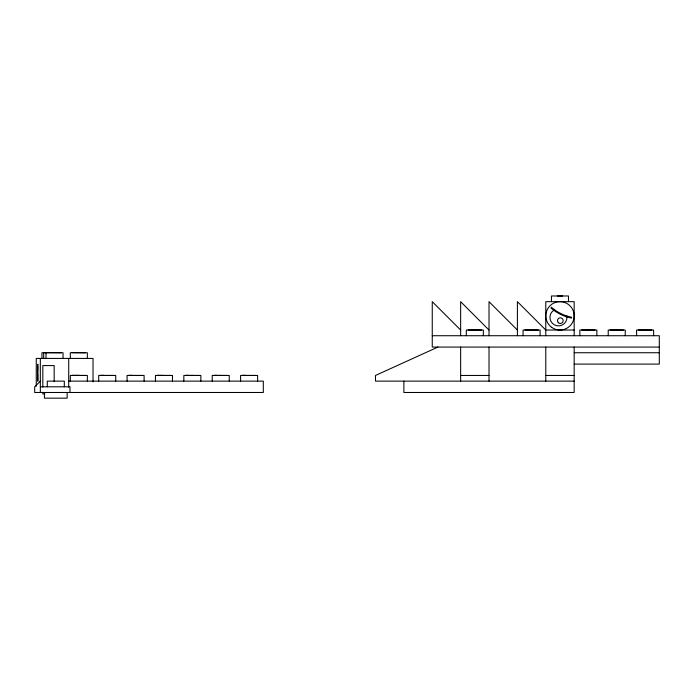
<?xml version="1.0" encoding="UTF-8"?>
<svg xmlns="http://www.w3.org/2000/svg" width="694" height="694" viewBox="0 0 694 694"><rect width="100%" height="100%" fill="white"/><g stroke="black" fill="none" stroke-linecap="round" stroke-linejoin="round"><path stroke-width="1.04" d="M37.728 374.005L37.728 371.507M37.745 372.409L37.728 370.691M37.754 371.038L37.736 369.893M37.754 370.37L37.823 366.076M37.762 369.728L37.858 364.255L37.91 364.74M37.91 380.772L37.866 381.266L37.762 375.792M40.677 380.833L34.7 386.801L34.7 392.483L263.304 392.483L263.304 381.127L68.593 381.127M554.567 309.802L553.717 310.296A8.51 8.51 0 0 0 554.437 324.879A8.51 8.51 0 0 0 566.963 317.375L566.842 316.013M437.931 347.069L375.497 375.454L375.497 381.127L574.164 381.127M468.155 329.902L471.495 329.902M524.916 329.902L528.255 329.902M581.676 329.902L585.016 329.902M585.545 329.902L588.712 330.04M610.052 329.902L613.401 329.902M617.087 329.902L613.93 330.04M638.437 329.902L641.776 329.902M574.164 330.04L545.779 330.04L517.403 301.664L517.403 335.723M432.258 335.723L659.3 335.723L659.3 364.098L574.164 364.098M659.3 347.069L432.258 347.069L432.258 301.664L460.643 330.04M43.774 352.604L61.219 352.743M72.159 352.604L75.499 352.604M79.125 352.604L76.028 352.743M574.164 352.743L659.3 352.743M72.159 375.307L75.499 375.307M76.028 375.307L79.125 375.307M100.535 375.307L103.883 375.307M128.919 375.307L132.259 375.307M157.295 375.307L160.644 375.307M161.173 375.307L164.287 375.454M185.68 375.307L189.02 375.307M192.646 375.307L189.549 375.454M214.056 375.307L217.404 375.307M221.091 375.307L217.933 375.454M242.44 375.307L245.78 375.307M460.643 375.454L489.018 375.454M545.779 375.454L574.164 375.454M40.33 386.801L69.981 386.801L69.981 392.483M44.884 393.949L42.82 393.949L42.82 392.275M517.403 330.04L489.018 301.664L489.018 335.723M489.018 330.04L460.643 301.664L460.643 335.723M37.823 379.436L37.754 375.15M37.754 374.482L37.736 375.627M37.728 374.829L37.745 373.103M653.618 335.723L653.618 330.04L636.598 330.04L636.598 335.723M651.805 330.04L649.584 330.04M648.977 330.04L645.914 330.04M645.403 330.04L642.306 330.04M625.242 335.723L625.242 330.04L608.222 330.04L608.222 335.723M623.429 330.04L621.208 330.04M620.592 330.04L617.53 330.04M596.857 335.723L596.857 330.04L579.837 330.04L579.837 335.723M595.044 330.04L592.823 330.04M592.216 330.04L589.154 330.04M574.164 335.723L574.164 301.664L545.779 301.664L545.779 335.723M574.164 347.069L574.164 392.483L403.882 392.483L403.882 381.127M568.481 301.664L568.481 295.982L551.461 295.982L551.461 301.664M562.565 295.982L557.369 295.982M545.779 347.069L545.779 381.127M540.097 335.723L540.097 330.04L523.076 330.04L523.076 335.723M538.284 330.04L536.063 330.04M535.456 330.04L532.393 330.04M531.882 330.04L528.785 330.04M489.018 347.069L489.018 381.127M483.336 335.723L483.336 330.04L466.316 330.04L466.316 335.723M481.523 330.04L479.302 330.04M478.695 330.04L475.633 330.04M475.19 330.04L472.172 329.902M460.643 347.069L460.643 381.127M257.621 381.127L257.621 375.454L240.601 375.454L240.601 381.127M255.808 375.454L253.588 375.454M252.98 375.454L249.918 375.454M249.432 375.454L246.309 375.454M229.246 381.127L229.246 375.454L212.225 375.454L212.225 381.127M227.432 375.454L225.212 375.454M224.596 375.454L221.533 375.454M200.861 381.127L200.861 375.454L183.841 375.454L183.841 381.127M199.048 375.454L196.827 375.454M196.22 375.454L193.158 375.454M172.485 381.127L172.485 375.454L155.465 375.454L155.465 381.127M170.672 375.454L168.451 375.454M167.835 375.454L164.773 375.454M144.1 381.127L144.1 375.454L127.08 375.454L127.08 381.127M142.287 375.454L140.067 375.454M139.459 375.454L136.397 375.454M135.911 375.454L132.788 375.454M115.725 381.127L115.725 375.454L98.704 375.454L98.704 381.127M113.911 375.454L111.691 375.454M111.075 375.454L108.012 375.454M107.527 375.454L104.412 375.454M93.022 381.839L93.022 358.425L36.261 358.425L36.261 386.289M87.34 358.425L87.34 352.743L70.32 352.743L70.32 358.425M87.34 381.127L87.34 375.454L70.32 375.454L70.32 381.127M85.527 352.743L83.306 352.743M85.527 375.454L83.306 375.454M82.699 352.743L79.636 352.743M82.699 375.454L79.636 375.454M68.715 358.425L68.715 387.157M67.145 392.483L67.145 398.156L44.442 398.156L44.442 392.483M64.308 386.801L64.308 381.127L47.279 381.127L47.279 386.801M63.033 358.425L63.033 352.743L41.944 352.743L41.944 358.425M54.167 381.422L54.167 365.573L42.82 365.573L42.82 387.131M46.012 352.743L46.012 358.425M43.687 352.743L43.687 358.425M40.33 358.425L40.33 392.483M571.596 317.314L571.414 318.138L565.896 316.611A46.116 46.116 0 0 1 554.055 310.47L551.045 308.119L551.262 307.216L555.825 310.678A46.116 46.116 0 0 0 566.078 315.761L571.596 317.314M551.704 327.386A14.192 14.192 0 0 0 574.094 317.245A14.192 14.192 0 0 0 554.116 302.931A14.192 14.192 0 0 0 551.704 327.386M558.401 322.736A2.837 2.837 0 0 0 563.094 321.27A2.837 2.837 0 0 0 559.477 317.939A2.837 2.837 0 0 0 558.401 322.736"/></g></svg>
